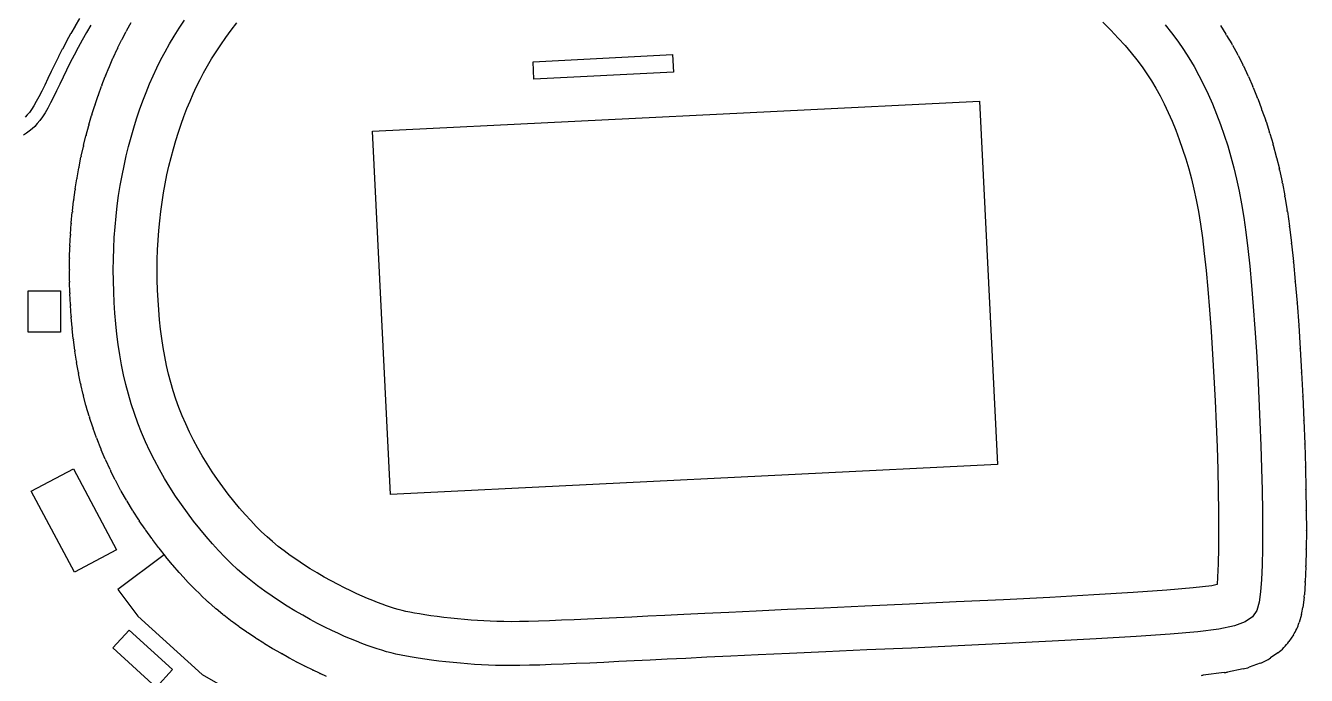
# Model space of a CAD drawing. Header units: millimetres. Extents: x -244126 to 368105, y -173968 to 259060.
# Drawn here: x -166847 to -166344, y 87248 to 87503 of the extents above; entities that cross this region are included whole.
import ezdxf
from ezdxf.xclip import XClip

# ---------------------------------------------------------------- set-up
doc = ezdxf.new("R2010")
doc.units = ezdxf.units.MM
doc.header["$MEASUREMENT"] = 0
doc.header["$XCLIPFRAME"] = 0
doc.layers.add('Top Slope', color=11, linetype='Continuous')
doc.layers.add('WALL', color=2, linetype='Continuous')

# ---------------------------------------------------------------- blocks, each defined once
blk = doc.blocks.new('A$C69619acb')
at = {"layer": 'Top Slope', "color": 8, "ltscale": 0.1}
for p, q in [((1942.95, 764.54), (1943.92, 766)), ((1942.04, 763.09), (1942.95, 764.54)), ((2122.61, 765.15), (2123.8, 763.65)), ((2123.8, 763.65), (2124.92, 762.16)), ((1940.38, 760.22), (1941.19, 761.66)), ((1941.19, 761.66), (1942.04, 763.09)), ((2124.92, 762.16), (2125.97, 760.65)), ((1938.91, 757.32), (1939.62, 758.78)), ((1939.62, 758.78), (1940.38, 760.22)), ((2125.97, 760.65), (2126.96, 759.12)), ((2126.96, 759.12), (2127.89, 757.55)), ((1938.22, 755.85), (1938.91, 757.32)), ((2127.89, 757.55), (2128.79, 755.92)), ((1936.94, 752.81), (1937.57, 754.35)), ((1937.57, 754.35), (1938.22, 755.85)), ((2128.79, 755.92), (2129.64, 754.24)), ((2129.64, 754.24), (2130.47, 752.49)), ((1936.33, 751.25), (1936.94, 752.81)), ((2130.47, 752.49), (2131.26, 750.7)), ((1935.2, 748.02), (1935.75, 749.65)), ((1935.75, 749.65), (1936.33, 751.25)), ((2131.26, 750.7), (2132.01, 748.85)), ((1934.68, 746.37), (1935.2, 748.02)), ((2132.01, 748.85), (2132.72, 746.96)), ((2132.72, 746.96), (2133.4, 745.04)), ((1933.73, 742.97), (1934.19, 744.68)), ((1934.19, 744.68), (1934.68, 746.37)), ((2133.4, 745.04), (2134.03, 743.08)), ((1933.3, 741.23), (1933.73, 742.97)), ((2134.03, 743.08), (2134.62, 741.09)), ((1932.9, 739.46), (1933.3, 741.23)), ((2134.62, 741.09), (2135.16, 739.07)), ((1932.21, 735.84), (1932.54, 737.66)), ((1932.54, 737.66), (1932.9, 739.46)), ((2135.16, 739.07), (2135.66, 736.99)), ((1931.92, 734), (1932.21, 735.84)), ((2135.66, 736.99), (2136.13, 734.82)), ((1931.66, 732.13), (1931.92, 734)), ((2136.13, 734.82), (2136.57, 732.51)), ((1931.45, 730.24), (1931.66, 732.13)), ((2136.57, 732.51), (2136.97, 730.02)), ((1931.13, 726.39), (1931.27, 728.32)), ((1931.27, 728.32), (1931.45, 730.24)), ((2136.97, 730.02), (2137.35, 727.33)), ((1931.03, 724.43), (1931.13, 726.39)), ((2137.35, 727.33), (2137.71, 724.39)), ((1930.97, 722.45), (1931.03, 724.43)), ((2137.71, 724.39), (2138.05, 721.16)), ((1930.95, 720.47), (1930.97, 722.45)), ((1930.97, 718.48), (1930.95, 720.47)), ((2138.05, 721.16), (2138.38, 717.62)), ((1931.03, 716.5), (1930.97, 718.48)), ((2138.38, 717.62), (2138.69, 713.82)), ((1931.12, 714.52), (1931.03, 716.5)), ((1931.25, 712.57), (1931.12, 714.52)), ((1931.42, 710.63), (1931.25, 712.57)), ((2138.69, 713.82), (2138.98, 709.8)), ((1931.62, 708.73), (1931.42, 710.63)), ((2138.98, 709.8), (2139.25, 705.63)), ((1931.86, 706.85), (1931.62, 708.73)), ((1932.14, 705), (1931.86, 706.85)), ((1932.46, 703.17), (1932.14, 705)), ((2139.25, 705.63), (2139.5, 701.35)), ((1932.83, 701.37), (1932.46, 703.17)), ((1933.24, 699.58), (1932.83, 701.37)), ((2139.5, 701.35), (2139.72, 697.03)), ((1933.71, 697.81), (1933.24, 699.58)), ((1934.23, 696.05), (1933.71, 697.81)), ((1934.8, 694.3), (1934.23, 696.05)), ((2139.72, 697.03), (2139.91, 692.71)), ((1935.42, 692.57), (1934.8, 694.3)), ((1936.1, 690.85), (1935.42, 692.57)), ((2139.91, 692.71), (2140.07, 688.45)), ((1936.83, 689.15), (1936.1, 690.85)), ((1937.62, 687.46), (1936.83, 689.15)), ((1938.45, 685.78), (1937.62, 687.46)), ((2140.07, 688.45), (2140.2, 684.31)), ((1939.34, 684.13), (1938.45, 685.78)), ((1940.28, 682.49), (1939.34, 684.13)), ((2140.2, 684.31), (2140.29, 680.33)), ((1941.27, 680.87), (1940.28, 682.49)), ((1942.3, 679.27), (1941.27, 680.87)), ((1943.36, 677.71), (1942.3, 679.27)), ((2140.29, 680.33), (2140.35, 676.53)), ((1944.46, 676.18), (1943.36, 677.71)), ((1945.58, 674.7), (1944.46, 676.18)), ((1946.71, 673.26), (1945.58, 674.7)), ((2140.35, 676.53), (2140.37, 672.97)), ((1947.86, 671.89), (1946.71, 673.26)), ((2140.37, 672.97), (2140.34, 669.68)), ((1949, 670.57), (1947.86, 671.89)), ((1950.14, 669.32), (1949, 670.57)), ((1951.28, 668.13), (1950.14, 669.32)), ((1952.43, 666.99), (1951.28, 668.13)), ((2140.34, 669.68), (2140.28, 666.69)), ((1953.6, 665.9), (1952.43, 666.99)), ((1954.78, 664.86), (1953.6, 665.9)), ((2140.28, 666.69), (2140.17, 664.05)), ((1956, 663.86), (1954.78, 664.86)), ((1957.25, 662.88), (1956, 663.86)), ((1958.54, 661.93), (1957.25, 662.88)), ((2140.17, 664.05), (2140.02, 661.78)), ((1959.88, 661), (1958.54, 661.93)), ((1961.25, 660.09), (1959.88, 661)), ((2140.02, 661.78), (2139.79, 659.92)), ((1962.65, 659.21), (1961.25, 660.09)), ((1964.05, 658.36), (1962.65, 659.21)), ((1965.46, 657.55), (1964.05, 658.36)), ((2139.36, 658.43), (2138.56, 657.25)), ((2139.79, 659.92), (2139.36, 658.43)), ((1966.84, 656.78), (1965.46, 657.55)), ((1968.19, 656.06), (1966.84, 656.78)), ((1969.5, 655.39), (1968.19, 656.06)), ((2137.24, 656.32), (2135.24, 655.6)), ((2138.56, 657.25), (2137.24, 656.32)), ((1970.76, 654.77), (1969.5, 655.39)), ((1971.96, 654.2), (1970.76, 654.77)), ((1973.11, 653.69), (1971.96, 654.2)), ((1974.2, 653.22), (1973.11, 653.69)), ((2117.33, 653.69), (2110.07, 653.25)), ((2123.57, 654.12), (2117.33, 653.69)), ((2128.56, 654.55), (2123.57, 654.12)), ((2132.4, 655.03), (2128.56, 654.55)), ((2135.24, 655.6), (2132.4, 655.03)), ((1975.25, 652.79), (1974.2, 653.22)), ((1976.25, 652.4), (1975.25, 652.79)), ((1977.21, 652.04), (1976.25, 652.4)), ((1978.13, 651.72), (1977.21, 652.04)), ((1979.01, 651.42), (1978.13, 651.72)), ((1979.87, 651.15), (1979.01, 651.42)), ((2068.24, 651.21), (2060.77, 650.87)), ((2076.4, 651.57), (2068.24, 651.21)), ((2084.94, 651.97), (2076.4, 651.57)), ((2093.59, 652.38), (2084.94, 651.97)), ((2102.06, 652.81), (2093.59, 652.38)), ((2110.07, 653.25), (2102.06, 652.81)), ((1980.72, 650.9), (1979.87, 651.15)), ((1981.58, 650.67), (1980.72, 650.9)), ((1982.46, 650.46), (1981.58, 650.67)), ((1983.38, 650.26), (1982.46, 650.46)), ((1984.35, 650.07), (1983.38, 650.26)), ((1985.39, 649.88), (1984.35, 650.07)), ((1986.52, 649.7), (1985.39, 649.88)), ((1987.71, 649.53), (1986.52, 649.7)), ((1988.96, 649.36), (1987.71, 649.53)), ((1990.25, 649.2), (1988.96, 649.36)), ((1991.57, 649.06), (1990.25, 649.2)), ((1992.89, 648.92), (1991.57, 649.06)), ((1994.21, 648.8), (1992.89, 648.92)), ((2020.35, 648.96), (2017.76, 648.84)), ((2023.05, 649.09), (2020.35, 648.96)), ((2025.85, 649.23), (2023.05, 649.09)), ((2028.76, 649.37), (2025.85, 649.23)), ((2031.86, 649.53), (2028.76, 649.37)), ((2035.28, 649.69), (2031.86, 649.53)), ((2039.11, 649.88), (2035.28, 649.69)), ((2043.47, 650.08), (2039.11, 649.88)), ((2048.45, 650.31), (2043.47, 650.08)), ((2054.19, 650.57), (2048.45, 650.31)), ((2060.77, 650.87), (2054.19, 650.57)), ((1995.51, 648.69), (1994.21, 648.8)), ((1996.78, 648.59), (1995.51, 648.69)), ((1998.04, 648.51), (1996.78, 648.59)), ((1999.31, 648.45), (1998.04, 648.51)), ((2000.62, 648.41), (1999.31, 648.45)), ((2002, 648.38), (2000.62, 648.41)), ((2003.47, 648.37), (2002, 648.38)), ((2005.06, 648.38), (2003.47, 648.37)), ((2006.8, 648.42), (2005.06, 648.38)), ((2008.69, 648.47), (2006.8, 648.42)), ((2010.74, 648.54), (2008.69, 648.47)), ((2012.95, 648.62), (2010.74, 648.54)), ((2015.29, 648.72), (2012.95, 648.62)), ((2017.76, 648.84), (2015.29, 648.72))]:
    blk.add_line(p, q, dxfattribs=at)
at = {"layer": 'WALL', "color": 1}
for p, q in [((1924.81, 766.3), (1924, 764.93)), ((1933.4, 764.13), (1934.21, 765.56)), ((2111.26, 765.6), (2112.72, 764.14)), ((1923.17, 763.49), (1922.42, 762.12)), ((1923.98, 764.9), (1923.19, 763.53)), ((1926.06, 763.71), (1925.28, 762.33)), ((1926.88, 765.08), (1926.06, 763.71)), ((1932.55, 762.5), (1933.3, 763.94)), ((1951.46, 762.82), (1952.45, 764.17)), ((1952.45, 764.17), (1953.49, 765.52)), ((2112.72, 764.14), (2114.08, 762.72)), ((2132.7, 764.98), (2133.69, 763.45)), ((2133.83, 763.21), (2134.77, 761.64)), ((1922.4, 762.09), (1921.68, 760.72)), ((1924.52, 760.97), (1923.8, 759.6)), ((1925.28, 762.33), (1924.52, 760.97)), ((1931.73, 760.87), (1932.45, 762.32)), ((1949.67, 760.19), (1950.53, 761.49)), ((1950.53, 761.49), (1951.46, 762.82)), ((2114.08, 762.72), (2115.32, 761.36)), ((2115.32, 761.36), (2116.45, 760.04)), ((2134.9, 761.4), (2135.8, 759.78)), ((1920.96, 759.3), (1920.29, 757.96)), ((1921.66, 760.69), (1920.97, 759.33)), ((1923.8, 759.6), (1923.11, 758.24)), ((1930.23, 757.55), (1930.89, 759.05)), ((1930.96, 759.22), (1931.65, 760.69)), ((1948.12, 757.66), (1948.87, 758.92)), ((1948.87, 758.92), (1949.67, 760.19)), ((2116.45, 760.04), (2117.48, 758.75)), ((2117.48, 758.75), (2118.43, 757.48)), ((2135.91, 759.55), (2136.77, 757.87)), ((1919.65, 756.62), (1919.04, 755.35)), ((1920.29, 757.94), (1919.65, 756.63)), ((1922.45, 756.89), (1921.81, 755.58)), ((1923.11, 758.24), (1922.45, 756.89)), ((1929.54, 755.85), (1930.17, 757.39)), ((1946.75, 755.14), (1947.41, 756.4)), ((1947.41, 756.4), (1948.12, 757.66)), ((2118.43, 757.48), (2119.32, 756.2)), ((2136.88, 757.66), (2137.7, 755.91)), ((1918.46, 754.15), (1917.91, 753.03)), ((1919.04, 755.35), (1918.46, 754.15)), ((1921.2, 754.31), (1920.62, 753.1)), ((1921.81, 755.58), (1921.2, 754.31)), ((1928.23, 752.38), (1928.81, 753.97)), ((1928.87, 754.13), (1929.47, 755.7)), ((1946.12, 753.86), (1946.75, 755.14)), ((2119.32, 756.2), (2120.15, 754.91)), ((2120.15, 754.91), (2120.95, 753.57)), ((2137.79, 755.71), (2138.58, 753.91)), ((1917.39, 752.02), (1916.91, 751.13)), ((1917.91, 753.03), (1917.39, 752.02)), ((1920.06, 751.96), (1919.52, 750.91)), ((1920.62, 753.1), (1920.06, 751.96)), ((1927.62, 750.59), (1928.17, 752.22)), ((1944.93, 751.23), (1945.52, 752.56)), ((1945.52, 752.56), (1946.12, 753.86)), ((2120.95, 753.57), (2121.72, 752.18)), ((2121.72, 752.18), (2122.46, 750.71)), ((2138.67, 753.71), (2139.42, 751.87)), ((2139.49, 751.68), (2140.21, 749.79)), ((1916.05, 749.71), (1915.66, 749.16)), ((1916.47, 750.36), (1916.05, 749.71)), ((1916.91, 751.13), (1916.47, 750.36)), ((1919.01, 749.95), (1918.51, 749.11)), ((1919.52, 750.91), (1919.01, 749.95)), ((1927.05, 748.77), (1927.57, 750.43)), ((1943.82, 748.44), (1944.37, 749.85)), ((1944.37, 749.85), (1944.93, 751.23)), ((2122.46, 750.71), (2123.19, 749.18)), ((2140.27, 749.6), (2140.95, 747.67)), ((1915.28, 748.7), (1914.91, 748.31)), ((1915.66, 749.16), (1915.28, 748.7)), ((1917.1, 747.13), (1916.62, 746.62)), ((1917.56, 747.71), (1917.1, 747.13)), ((1918.03, 748.36), (1917.56, 747.71)), ((1918.51, 749.11), (1918.03, 748.36)), ((1926.51, 746.92), (1927, 748.61)), ((1942.81, 745.54), (1943.3, 747.01)), ((1943.3, 747.01), (1943.82, 748.44)), ((2123.19, 749.18), (2123.89, 747.58)), ((2123.89, 747.58), (2124.56, 745.93)), ((2141.01, 747.49), (2141.64, 745.53)), ((1915.11, 745.36), (1914.56, 745)), ((1915.64, 745.74), (1915.11, 745.36)), ((1916.14, 746.16), (1915.64, 745.74)), ((1916.62, 746.62), (1916.14, 746.16)), ((1925.53, 743.14), (1925.96, 744.88)), ((1926, 745.05), (1926.46, 746.76)), ((1942.34, 744.04), (1942.81, 745.54)), ((2124.56, 745.93), (2125.2, 744.23)), ((2141.7, 745.35), (2142.29, 743.36)), ((1925.09, 741.21), (1925.49, 742.98)), ((1941.47, 740.97), (1941.89, 742.52)), ((1941.89, 742.52), (1942.34, 744.04)), ((2125.2, 744.23), (2125.81, 742.49)), ((2125.81, 742.49), (2126.38, 740.71)), ((2142.34, 743.18), (2142.88, 741.16)), ((1924.7, 739.25), (1925.06, 741.04)), ((1941.08, 739.39), (1941.47, 740.97)), ((2126.38, 740.71), (2126.92, 738.91)), ((2142.93, 740.96), (2143.44, 738.88)), ((1924.34, 737.26), (1924.66, 739.08)), ((1940.4, 736.16), (1940.73, 737.79)), ((1940.73, 737.79), (1941.08, 739.39)), ((2126.92, 738.91), (2127.41, 737.08)), ((2143.49, 738.68), (2143.95, 736.5)), ((1924.02, 735.25), (1924.31, 737.09)), ((1940.1, 734.51), (1940.4, 736.16)), ((2127.41, 737.08), (2127.87, 735.21)), ((2127.87, 735.21), (2128.29, 733.24)), ((2143.99, 736.3), (2144.43, 733.99)), ((1923.5, 731.15), (1923.72, 733.04)), ((1923.74, 733.21), (1923.99, 735.08)), ((1939.83, 732.83), (1940.1, 734.51)), ((2128.29, 733.24), (2128.69, 731.12)), ((2144.46, 733.8), (2144.87, 731.32)), ((1923.3, 729.07), (1923.48, 730.98)), ((1939.41, 729.41), (1939.6, 731.13)), ((1939.6, 731.13), (1939.83, 732.83)), ((2128.69, 731.12), (2129.06, 728.82)), ((2144.9, 731.14), (2145.28, 728.45)), ((1923.15, 726.96), (1923.29, 728.9)), ((1939.24, 727.67), (1939.41, 729.41)), ((2129.06, 728.82), (2129.42, 726.29)), ((2145.3, 728.3), (2145.65, 725.36)), ((1923.04, 724.83), (1923.14, 726.79)), ((1939.02, 724.1), (1939.12, 725.9)), ((1939.12, 725.9), (1939.24, 727.67)), ((2129.42, 726.29), (2129.76, 723.48)), ((1922.98, 722.69), (1923.03, 724.67)), ((1938.97, 722.29), (1939.02, 724.1)), ((2145.67, 725.23), (2146.01, 722)), ((1922.95, 720.55), (1922.97, 722.53)), ((1938.95, 720.46), (1938.97, 722.29)), ((2129.76, 723.48), (2130.09, 720.37)), ((2146.02, 721.9), (2146.35, 718.36)), ((1922.97, 718.4), (1922.95, 720.39)), ((1938.97, 718.63), (1938.95, 720.46)), ((2130.09, 720.37), (2130.41, 716.93)), ((1923.03, 716.27), (1922.97, 718.25)), ((1939.02, 716.8), (1938.97, 718.63)), ((1939.11, 714.98), (1939.02, 716.8)), ((2130.41, 716.93), (2130.71, 713.21)), ((2146.35, 718.27), (2146.66, 714.47)), ((1923.13, 714.14), (1923.04, 716.12)), ((1939.23, 713.18), (1939.11, 714.98)), ((2146.67, 714.4), (2146.96, 710.38)), ((1923.27, 712.04), (1923.14, 713.99)), ((1923.45, 709.95), (1923.28, 711.88)), ((1939.38, 711.4), (1939.23, 713.18)), ((2130.71, 713.21), (2131, 709.26)), ((1923.66, 707.89), (1923.46, 709.79)), ((1939.57, 709.66), (1939.38, 711.4)), ((1939.78, 707.96), (1939.57, 709.66)), ((2146.97, 710.32), (2147.24, 706.15)), ((1923.92, 705.84), (1923.68, 707.72)), ((1940.03, 706.3), (1939.78, 707.96)), ((2131, 709.26), (2131.27, 705.14)), ((1924.23, 703.81), (1923.95, 705.66)), ((1940.32, 704.67), (1940.03, 706.3)), ((2131.27, 705.14), (2131.51, 700.92)), ((2147.24, 706.09), (2147.49, 701.81)), ((1924.58, 701.78), (1924.26, 703.61)), ((1940.65, 703.07), (1940.32, 704.67)), ((1941.01, 701.5), (1940.65, 703.07)), ((1924.99, 699.77), (1924.62, 701.58)), ((1941.42, 699.95), (1941.01, 701.5)), ((2131.51, 700.92), (2131.73, 696.64)), ((2147.49, 701.76), (2147.71, 697.43)), ((1925.45, 697.77), (1925.04, 699.56)), ((1941.87, 698.42), (1941.42, 699.95)), ((1942.36, 696.91), (1941.87, 698.42)), ((1925.97, 695.78), (1925.51, 697.55)), ((1926.55, 693.79), (1926.03, 695.55)), ((1942.91, 695.4), (1942.36, 696.91)), ((2131.73, 696.64), (2131.92, 692.38)), ((2147.71, 697.38), (2147.9, 693.06)), ((1927.19, 691.81), (1926.62, 693.56)), ((1943.5, 693.9), (1942.91, 695.4)), ((1944.14, 692.41), (1943.5, 693.9)), ((1927.9, 689.85), (1927.27, 691.59)), ((1944.83, 690.93), (1944.14, 692.41)), ((1945.56, 689.46), (1944.83, 690.93)), ((2131.92, 692.38), (2132.08, 688.18)), ((2147.9, 693.01), (2148.07, 688.76)), ((1928.66, 687.91), (1927.98, 689.63)), ((1946.34, 688), (1945.56, 689.46)), ((2148.07, 688.7), (2148.2, 684.56)), ((1929.48, 685.99), (1928.75, 687.7)), ((1947.17, 686.56), (1946.34, 688)), ((1948.04, 685.12), (1947.17, 686.56)), ((2132.08, 688.18), (2132.2, 684.1)), ((1930.36, 684.09), (1929.58, 685.78)), ((1931.3, 682.21), (1930.46, 683.88)), ((1948.96, 683.7), (1948.04, 685.12)), ((2132.2, 684.1), (2132.29, 680.17)), ((2148.2, 684.5), (2148.29, 680.51)), ((1932.29, 680.35), (1931.4, 682.01)), ((1949.92, 682.3), (1948.96, 683.7)), ((1950.91, 680.92), (1949.92, 682.3)), ((1933.34, 678.51), (1932.4, 680.15)), ((1951.91, 679.59), (1950.91, 680.92)), ((1952.93, 678.3), (1951.91, 679.59)), ((2132.29, 680.17), (2132.35, 676.45)), ((2148.29, 680.44), (2148.35, 676.65)), ((1934.44, 676.7), (1933.45, 678.32)), ((1953.96, 677.06), (1952.93, 678.3)), ((1954.98, 675.88), (1953.96, 677.06)), ((1935.58, 674.93), (1934.55, 676.53)), ((1936.76, 673.2), (1935.69, 674.77)), ((1955.99, 674.78), (1954.98, 675.88)), ((1956.98, 673.74), (1955.99, 674.78)), ((2132.35, 676.45), (2132.37, 672.98)), ((2148.35, 676.57), (2148.37, 673.01)), ((1937.96, 671.52), (1936.87, 673.04)), ((1957.97, 672.76), (1956.98, 673.74)), ((1958.97, 671.84), (1957.97, 672.76)), ((2132.37, 672.98), (2132.34, 669.79)), ((2148.37, 672.92), (2148.34, 669.62)), ((1939.19, 669.88), (1938.07, 671.37)), ((1959.97, 670.95), (1958.97, 671.84)), ((1961.01, 670.09), (1959.97, 670.95)), ((1962.08, 669.26), (1961.01, 670.09)), ((1940.24, 668.55), (1931.79, 662.23)), ((1940.44, 668.3), (1939.3, 669.74)), ((1941.69, 666.78), (1940.55, 668.16)), ((1963.19, 668.44), (1962.08, 669.26)), ((1964.37, 667.62), (1963.19, 668.44)), ((1965.59, 666.81), (1964.37, 667.62)), ((2132.34, 669.79), (2132.28, 666.94)), ((2148.34, 669.51), (2148.28, 666.52)), ((1942.96, 665.32), (1941.81, 666.64)), ((1966.85, 666.02), (1965.59, 666.81)), ((1968.12, 665.25), (1966.85, 666.02)), ((1969.4, 664.51), (1968.12, 665.25)), ((2132.28, 666.94), (2132.18, 664.48)), ((2148.27, 666.36), (2148.16, 663.72)), ((1944.23, 663.93), (1943.09, 665.18)), ((1945.51, 662.59), (1944.37, 663.78)), ((1970.67, 663.81), (1969.4, 664.51)), ((1971.9, 663.15), (1970.67, 663.81)), ((1973.1, 662.53), (1971.9, 663.15)), ((2131.12, 662.93), (2127.73, 662.51)), ((2132.09, 663.13), (2131.12, 662.93)), ((2132.18, 664.48), (2132.09, 663.13)), ((2148.15, 663.5), (2148, 661.24)), ((1946.81, 661.3), (1945.66, 662.43)), ((1948.14, 660.05), (1946.98, 661.14)), ((1974.23, 661.98), (1973.1, 662.53)), ((1975.3, 661.47), (1974.23, 661.98)), ((1976.33, 661.01), (1975.3, 661.47)), ((1977.3, 660.59), (1976.33, 661.01)), ((1978.22, 660.22), (1977.3, 660.59)), ((2101.64, 660.8), (2093.19, 660.37)), ((2109.61, 661.24), (2101.64, 660.8)), ((2116.82, 661.67), (2109.61, 661.24)), ((2122.95, 662.1), (2116.82, 661.67)), ((2127.73, 662.51), (2122.95, 662.1)), ((2147.96, 660.81), (2147.73, 658.95)), ((1949.5, 658.85), (1948.31, 659.9)), ((1950.89, 657.69), (1949.68, 658.7)), ((1979.1, 659.87), (1978.22, 660.22)), ((1979.94, 659.56), (1979.1, 659.87)), ((1980.74, 659.28), (1979.94, 659.56)), ((1981.49, 659.03), (1980.74, 659.28)), ((1982.2, 658.8), (1981.49, 659.03)), ((1982.88, 658.6), (1982.2, 658.8)), ((1983.56, 658.42), (1982.88, 658.6)), ((1984.25, 658.25), (1983.56, 658.42)), ((1985, 658.09), (1984.25, 658.25)), ((2048.09, 658.3), (2043.09, 658.07)), ((2053.82, 658.57), (2048.09, 658.3)), ((2060.41, 658.86), (2053.82, 658.57)), ((2067.88, 659.2), (2060.41, 658.86)), ((2076.03, 659.57), (2067.88, 659.2)), ((2084.56, 659.96), (2076.03, 659.57)), ((2093.19, 660.37), (2084.56, 659.96)), ((1952.33, 656.57), (1951.08, 657.55)), ((1953.8, 655.49), (1952.5, 656.44)), ((1985.81, 657.93), (1985, 658.09)), ((1986.72, 657.77), (1985.81, 657.93)), ((1987.72, 657.61), (1986.72, 657.77)), ((1988.82, 657.45), (1987.72, 657.61)), ((1989.98, 657.3), (1988.82, 657.45)), ((1991.19, 657.15), (1989.98, 657.3)), ((1992.43, 657.01), (1991.19, 657.15)), ((1993.68, 656.88), (1992.43, 657.01)), ((1994.93, 656.76), (1993.68, 656.88)), ((1996.15, 656.66), (1994.93, 656.76)), ((1997.33, 656.57), (1996.15, 656.66)), ((1998.48, 656.5), (1997.33, 656.57)), ((1999.64, 656.44), (1998.48, 656.5)), ((2000.83, 656.4), (1999.64, 656.44)), ((2002.1, 656.38), (2000.83, 656.4)), ((2003.47, 656.37), (2002.1, 656.38)), ((2004.96, 656.38), (2003.47, 656.37)), ((2006.61, 656.41), (2004.96, 656.38)), ((2008.45, 656.46), (2006.61, 656.41)), ((2010.45, 656.53), (2008.45, 656.46)), ((2012.62, 656.62), (2010.45, 656.53)), ((2014.93, 656.72), (2012.62, 656.62)), ((2017.38, 656.83), (2014.93, 656.72)), ((2019.96, 656.95), (2017.38, 656.83)), ((2022.65, 657.08), (2019.96, 656.95)), ((2025.45, 657.22), (2022.65, 657.08)), ((2028.36, 657.36), (2025.45, 657.22)), ((2031.48, 657.52), (2028.36, 657.36)), ((2034.9, 657.68), (2031.48, 657.52)), ((2038.73, 657.87), (2034.9, 657.68)), ((2043.09, 658.07), (2038.73, 657.87)), ((2147.47, 657.7), (2147.04, 656.2)), ((1955.31, 654.43), (1953.97, 655.36)), ((1956.84, 653.42), (1955.47, 654.32)), ((2145.99, 653.96), (2145.19, 652.78)), ((1958.38, 652.44), (1956.98, 653.32)), ((1959.92, 651.51), (1958.51, 652.36)), ((1961.45, 650.63), (1960.05, 651.44)), ((1962.95, 649.79), (1961.57, 650.56)), ((1964.42, 649), (1963.07, 649.73)), ((1965.85, 648.27), (1964.54, 648.94)), ((2143.15, 650.7), (2141.83, 649.77)), ((1967.23, 647.59), (1965.97, 648.21)), ((1968.55, 646.97), (1967.35, 647.53)), ((1969.82, 646.39), (1968.67, 646.91)), ((2133.38, 647.09), (2129.54, 646.62)), ((2136.82, 647.76), (2133.98, 647.19)), ((2139.95, 648.8), (2137.95, 648.07))]:
    blk.add_line(p, q, dxfattribs=at)
blk.add_lwpolyline([(1931.79, 662.23), (1935.4, 657.4), (1947.14, 646.77), (1962.08, 638.2), (1972.75, 633.93), (1981.04, 631.72), (1986.13, 631.14)], dxfattribs=at)
for centre, radius, start, end in [((1925.28, 762.33), 2.4, 150.2397, 151.2025), ((1926.06, 763.71), 2.4, 149.2615, 150.2397), ((1940.38, 760.22), 8, 150.7599, 152.2425), ((2126.96, 759.12), 8, 30.7441, 32.7627), ((1924.52, 760.97), 2.4, 151.2025, 152.1493), ((1939.62, 758.78), 8, 152.2425, 153.6958), ((2127.89, 757.55), 8, 28.8107, 30.7441), ((1923.11, 758.24), 2.4, 153.041, 153.7257), ((1923.8, 759.6), 2.4, 152.1493, 153.041), ((1938.22, 755.85), 8, 155.0949, 156.4168), ((1938.91, 757.32), 8, 153.6958, 155.0949), ((2128.79, 755.92), 8, 27.0024, 28.8107), ((1921.81, 755.58), 2.4, 154.1659, 154.352), ((1922.45, 756.89), 2.4, 153.7257, 154.1659), ((1937.57, 754.35), 8, 156.4168, 157.6587), ((2129.64, 754.24), 8, 25.3042, 27.0024), ((1936.33, 751.25), 8, 158.8783, 160.0932), ((1936.94, 752.81), 8, 157.6587, 158.8783), ((2130.47, 752.49), 8, 23.694, 25.3042), ((2131.26, 750.7), 8, 22.157, 23.694), ((1935.75, 749.65), 8, 160.0932, 161.3051), ((2132.01, 748.85), 8, 20.6802, 22.157), ((1935.2, 748.02), 8, 161.3051, 162.5154), ((2132.72, 746.96), 8, 19.2516, 20.6802), ((1934.19, 744.68), 8, 163.7254, 164.9365), ((1934.68, 746.37), 8, 162.5154, 163.7254), ((2133.4, 745.04), 8, 17.8604, 19.2516), ((1933.73, 742.97), 8, 164.9365, 166.1497), ((2134.03, 743.08), 8, 16.4964, 17.8604), ((1933.3, 741.23), 8, 166.1497, 167.3655), ((2134.62, 741.09), 8, 15.1223, 16.4964), ((1932.9, 739.46), 8, 167.3655, 168.5819), ((2135.16, 739.07), 8, 13.6529, 15.1223), ((1932.54, 737.66), 8, 168.5819, 169.7986), ((2135.66, 736.99), 8, 12.1395, 13.6529), ((1931.92, 734), 8, 171.0159, 172.234), ((1932.21, 735.84), 8, 169.7986, 171.0159), ((2136.13, 734.82), 8, 10.6614, 12.1395), ((1931.66, 732.13), 8, 172.234, 173.4531), ((2136.57, 732.51), 8, 9.2812, 10.6614), ((1931.45, 730.24), 8, 173.4531, 174.6733), ((2136.97, 730.02), 8, 8.0398, 9.2812), ((1931.27, 728.32), 8, 174.6733, 175.8946), ((2137.35, 727.33), 8, 6.9568, 8.0398), ((1931.13, 726.39), 8, 175.8946, 177.1082), ((1931.03, 724.43), 8, 177.1082, 178.2829), ((2137.71, 724.39), 8, 6.0352, 6.9568), ((1930.97, 722.45), 8, 178.2829, 179.4207), ((2138.05, 721.16), 8, 5.2726, 6.0352), ((1930.95, 720.47), 8, 179.4207, 180.5323), ((1930.97, 718.48), 8, 180.5323, 181.6279), ((2138.38, 717.62), 8, 4.6581, 5.2726), ((1931.03, 716.5), 8, 181.6279, 182.7174), ((2138.69, 713.82), 8, 4.1458, 4.6581), ((1931.12, 714.52), 8, 182.7174, 183.8108), ((1931.25, 712.57), 8, 183.8108, 184.9184), ((1931.42, 710.63), 8, 184.9184, 186.0615), ((2138.98, 709.8), 8, 3.7, 4.1458), ((1931.62, 708.73), 8, 186.0615, 187.2881), ((1931.86, 706.85), 8, 187.2881, 188.6067), ((2139.25, 705.63), 8, 3.2963, 3.7), ((1932.14, 705), 8, 188.6067, 190.0133), ((1932.46, 703.17), 8, 190.0133, 191.5027), ((2139.5, 701.35), 8, 2.9164, 3.2963), ((1932.83, 701.37), 8, 191.5027, 193.068), ((1933.24, 699.58), 8, 193.068, 194.701), ((1933.71, 697.81), 8, 194.701, 196.3922), ((2139.72, 697.03), 8, 2.545, 2.9164), ((1934.23, 696.05), 8, 196.3922, 198.1214), ((1934.8, 694.3), 8, 198.1214, 199.8431), ((2139.91, 692.71), 8, 2.1678, 2.545), ((1935.42, 692.57), 8, 199.8431, 201.5469), ((2140.07, 688.45), 8, 1.7698, 2.1678), ((1936.1, 690.85), 8, 201.5469, 203.2325), ((1936.83, 689.15), 8, 203.2325, 204.8998), ((1937.62, 687.46), 8, 204.8998, 206.5487), ((2140.2, 684.31), 8, 1.3358, 1.7698), ((1938.45, 685.78), 8, 206.5487, 208.1793), ((1939.34, 684.13), 8, 208.1793, 209.7917), ((2140.29, 680.33), 8, 0.8486, 1.3358), ((1940.28, 682.49), 8, 209.7917, 211.3724), ((1941.27, 680.87), 8, 211.3724, 212.8746), ((1942.3, 679.27), 8, 212.8746, 214.3029), ((2140.35, 676.53), 8, 0.284, 0.8486), ((1943.36, 677.71), 8, 214.3029, 215.6756), ((2140.37, 672.97), 8, 359.6067, 0.284), ((1944.46, 676.18), 8, 215.6756, 217.0098), ((1945.58, 674.7), 8, 217.0098, 218.3226), ((1946.71, 673.26), 8, 218.3226, 219.6318), ((2140.34, 669.68), 8, 358.7607, 359.6067), ((1947.86, 671.89), 8, 219.6318, 220.9563), ((1949, 670.57), 8, 220.9563, 222.3284), ((2140.28, 666.69), 8, 357.6522, 358.7607), ((1950.14, 669.32), 8, 222.3284, 223.8), ((2140.17, 664.05), 8, 356.1083, 357.6522), ((1951.28, 668.13), 8, 223.8, 225.3659), ((1952.43, 666.99), 8, 225.3659, 227.0025), ((2140.02, 661.78), 8, 353.0288, 356.1083), ((1953.6, 665.9), 8, 227.0025, 228.6814), ((1954.78, 664.86), 8, 228.6814, 230.3713), ((2139.79, 659.92), 8, 343.8371, 353.0288), ((1956, 663.86), 8, 230.3713, 232.0396), ((1957.25, 662.88), 8, 232.0396, 233.6553), ((2139.36, 658.43), 8, 326.0209, 343.8371), ((1958.54, 661.93), 8, 233.6553, 235.1754), ((1959.88, 661), 8, 235.1754, 236.541), ((1961.25, 660.09), 8, 236.541, 237.7709), ((1962.65, 659.21), 8, 237.7709, 238.8959), ((1964.05, 658.36), 8, 238.8959, 239.9419), ((2138.56, 657.25), 8, 305.0317, 326.0209), ((1965.46, 657.55), 8, 239.9419, 240.9325), ((1966.84, 656.78), 8, 240.9325, 241.89), ((1968.19, 656.06), 8, 241.89, 242.8377), ((2137.24, 656.32), 8, 289.8259, 305.0317), ((1969.5, 655.39), 8, 242.8377, 243.7991), ((1970.76, 654.77), 8, 243.7991, 244.7782), ((1971.96, 654.2), 8, 244.7782, 245.768), ((2128.56, 654.55), 8, 274.949, 277.0547), ((2132.4, 655.03), 8, 277.0547, 281.3725), ((2135.24, 655.6), 8, 281.3725, 289.8259)]:
    blk.add_arc(centre, radius, start, end, dxfattribs=at)
blk = doc.blocks.new('A$C01de73fd')
at = {"layer": 'WALL', "color": 3}
for points in [[(1885.43, 329.89), (1885.59, 326.69), (1860.19, 325.38), (1860.03, 328.58)], [(1941.39, 321.37), (1944.65, 255.18), (1834.04, 249.72), (1830.77, 315.91)], [(1773.88, 286.83), (1773.9, 279.31), (1768.02, 279.29), (1768, 286.82)], [(1776.27, 254.42), (1784.12, 239.63), (1776.44, 235.54), (1768.58, 250.33)], [(1786.39, 225.01), (1794.29, 217.83), (1791.34, 214.57), (1783.43, 221.76)]]:
    blk.add_lwpolyline(points, close=True, dxfattribs=at)
blk = doc.blocks.new('G$CE2FEF259')
at = {"layer": 'WALL', "color": 8}
for name, p in [('A$C69619acb', (0, 0)), ('A$C01de73fd', (147.42, 429.83))]:
    blk.add_blockref(name, p, dxfattribs=at)

msp = doc.modelspace()

# ---------------------------------------------------------------- block references
at = {"layer": 'WALL'}
ref = msp.add_blockref('G$CE2FEF259', (-170976.46562, 85853.65289), dxfattribs=dict(at, xscale=2.15622, yscale=2.15622, zscale=2.15622))
XClip(ref).set_block_clipping_path([(229.8917036206, 427.7812507302), (2596.1703750715, 1370.8402830809)])

doc.saveas('drawing.dxf')
